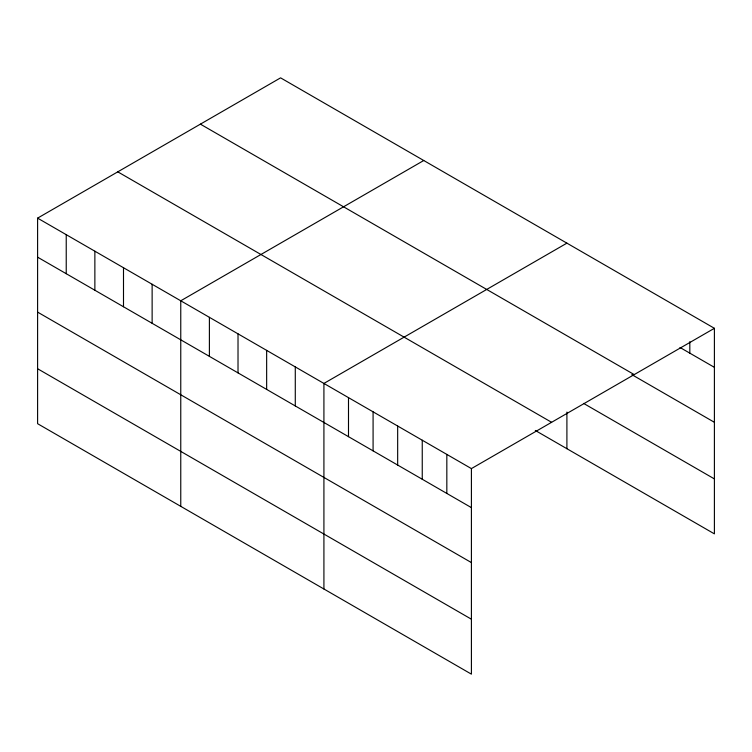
<?xml version="1.0" encoding="UTF-8"?>
<svg xmlns="http://www.w3.org/2000/svg" width="752" height="752" viewBox="0 0 752 752"><rect width="100%" height="100%" fill="white"/><g stroke="black" fill="none" stroke-linecap="round" stroke-linejoin="round"><path stroke-width="1.13" d="M37.6 218.136L471.41 468.599L471.41 674.149L37.6 423.696L37.6 218.136L280.59 77.851L714.4 328.304L714.4 533.864L535.311 430.464M423.743 160.505L180.762 300.791L180.762 506.34M566.905 243.15L323.915 383.435L323.915 588.995M471.41 468.599L714.4 328.304M679.987 347.471L714.4 367.343M200.399 124.146L634.218 374.599M631.802 374.609L714.4 422.295M583.618 403.41L714.4 478.911M117.782 171.841L551.601 422.304M37.6 257.175L471.41 507.628M37.6 312.118L471.41 562.581M37.6 368.743L471.41 619.197M689.819 341.671L689.819 353.149M566.905 412.077L566.905 448.709M446.829 454.405L446.829 493.434M422.248 440.211L422.248 479.25M397.667 426.017L397.667 465.056M373.086 411.823L373.086 450.862M348.496 397.629L348.496 436.668M295.282 366.91L295.282 405.948M266.65 350.376L266.65 389.414M238.017 333.85L238.017 372.879M209.394 317.316L209.394 356.354M152.13 284.256L152.13 323.294M123.497 267.731L123.497 306.76M94.865 251.196L94.865 290.234M66.232 234.662L66.232 273.7"/></g></svg>
